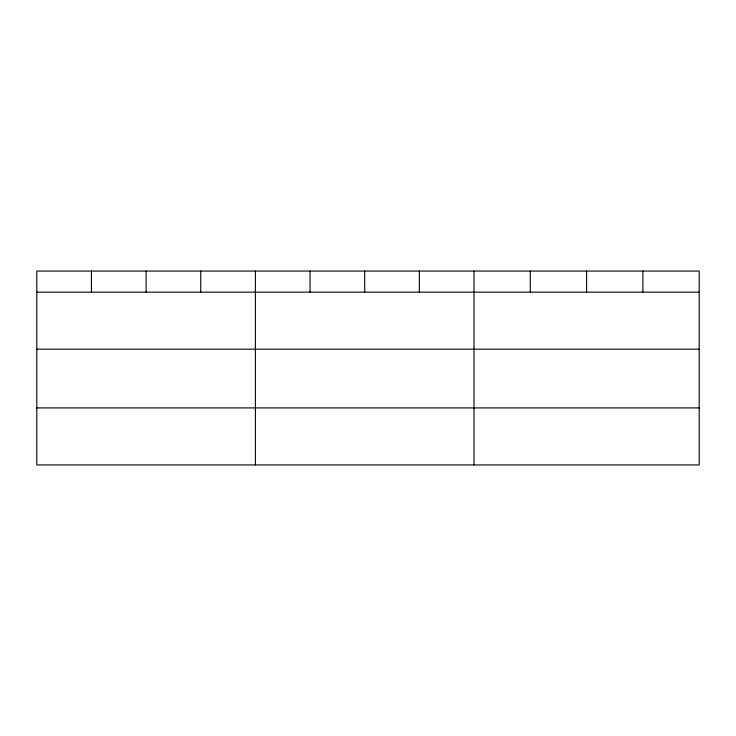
<?xml version="1.0" encoding="UTF-8"?>
<svg xmlns="http://www.w3.org/2000/svg" width="736" height="736" viewBox="0 0 736 736"><rect width="100%" height="100%" fill="white"/><g stroke="black" fill="none" stroke-linecap="round" stroke-linejoin="round"><path stroke-width="1.1" d="M699.2 349.177L699.2 271.069L36.8 271.069L36.8 464.931L699.2 464.931L699.2 349.177L36.8 349.177M36.8 292.155L699.2 292.155M36.8 407.919L699.2 407.919M642.896 271.069L642.896 292.155M586.592 271.069L586.592 292.155M530.288 271.069L530.288 292.155M473.984 271.069L473.984 464.931M419.336 271.069L419.336 292.155M364.688 271.069L364.688 292.155M310.04 271.069L310.04 292.155M255.392 271.069L255.392 464.931M200.744 271.069L200.744 292.155M146.096 271.069L146.096 292.155M91.448 271.069L91.448 292.155"/></g></svg>
